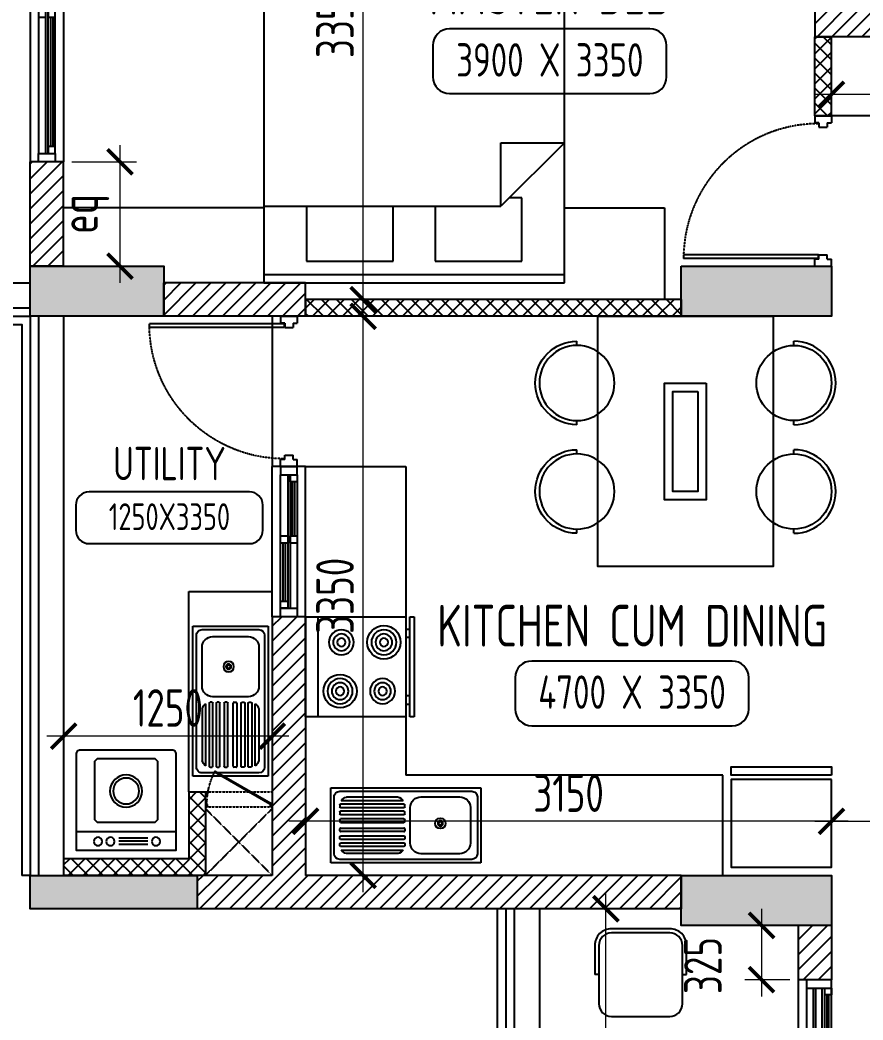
# Model space of a CAD drawing. Header units: millimetres. Extents: x -32588 to 76206, y -105754 to 17102.
# Drawn here: x -26103 to -21053, y 6033 to 12025 of the extents above; entities that cross this region are included whole.
import ezdxf
from ezdxf.enums import TextEntityAlignment as Align

# ---------------------------------------------------------------- set-up
doc = ezdxf.new("R2010")
doc.units = ezdxf.units.MM
doc.header["$LTSCALE"] = 10
doc.header["$PDMODE"] = 35
doc.header["$PDSIZE"] = 500
doc.linetypes.add('DASHED', pattern=[19.05, 12.7, -6.35])
doc.linetypes.add('HIDDEN', pattern=[9.525, 6.35, -3.175])
for name, color, linetype in [('07--DIM-1', 1, 'Continuous'), ('A--BLOCKWALL-1', 9, 'Continuous'), ('A--BLOCKWALL-2', 2, 'Continuous'), ('A--BLOCKWALL-3', 3, 'Continuous'), ('A--BLOCKWALL-HATCH', 8, 'Continuous'), ('A--DOWN', 34, 'Continuous'), ('A--FIXTURE-0', 8, 'Continuous'), ('A--FURNITURE-0', 253, 'Continuous'), ('A--GLAZING-0', 181, 'Continuous'), ('A--HANDRAIL-1', 9, 'Continuous'), ('A--HATCH-1', 8, 'Continuous'), ('A--SANITARY-0', 253, 'Continuous'), ('A--SHAFT-HIDDEN', 9, 'HIDDEN'), ('A--SPACENUMBER', 2, 'Continuous'), ('A--SPACENUMBER-1', 8, 'Continuous'), ('A--SPACEREF', 3, 'Continuous'), ('A--Stucture', 9, 'Continuous'), ('A--TILING-1', 8, 'Continuous'), ('Typical floor Column Centre line$0$X-3rd Floor Column$0$A--COL250', 250, 'Continuous'), ('Typical floor Column Centre line$0$X-3rd Floor Column$0$A--CONCRETE-4', 4, 'Continuous')]:
    doc.layers.add(name, color=color, linetype=linetype)
doc.styles.add('ISO', font='isocp2.shx', dxfattribs={"width": 0.8})
doc.dimstyles.new('A-DIM-100', dxfattribs={"dimscale": 100, "dimtxt": 2.25, "dimasz": 1.5, "dimexe": 1, "dimexo": 0.5, "dimgap": 0, "dimtad": 0, "dimdec": 0, "dimzin": 12, "dimdsep": 46, "dimtxsty": 'ISO', "dimblk": 'ARCHTICK', "dimcen": 1, "dimdle": 1, "dimclrd": 8, "dimclre": 8, "dimclrt": 256, "dimadec": 0, "dimazin": 3, "dimtfac": 1, "dimtdec": 0, "dimtmove": 1, "dimatfit": 2, "dimfxl": 1, "dimtvp": 0.75, "dimtolj": 1, "dimtzin": 12, "dimlwd": 18, "dimlwe": 18, "dimarcsym": 0})
pattern_1 = [(45, (-11341.59, 0), (-44.90128, 44.90128), [])]
pattern_2 = [(45, (-11341.59, 0), (-44.90128, 44.90128), []), (135, (-11341.59, 0), (-44.90128, -44.90128), [])]

# ---------------------------------------------------------------- blocks, each defined once
blk = doc.blocks.new('SPACE')
at = {"layer": 'A--SPACENUMBER-1'}
blk.add_lwpolyline([(-600, 0), (600, 0, 0.41421356), (700, 100), (700, 288.5, 0.41421356), (600, 388.5), (-600, 388.5, 0.41421356), (-700, 288.5), (-700, 100, 0.41421356), (-600, 0, -0.05251446)], format="xyb", dxfattribs=at)
at = {"layer": 'A--SPACENUMBER', "style": 'ISO', "width": 0.8, "flags": 4}
blk.add_attdef('01', text='', height=250, dxfattribs=at).set_placement((0.455, 202.41), align=Align.MIDDLE)
at = {"layer": 'A--SPACEREF', "style": 'ISO', "width": 0.8, "flags": 4}
blk.add_attdef('S', text='', height=300, dxfattribs=at).set_placement((1.35, 474.975), align=Align.CENTER)
blk = doc.blocks.new('A$C7FA855F9')
at = {"layer": 'A--FURNITURE-0', "linetype": 'Continuous'}
for p, q in [((900, 2000), (-900, 2000)), ((-900, 2000), (-900, 0)), ((900, 0), (900, 2000)), ((900, 840), (520, 460)), ((520, 840), (900, 840)), ((520, 460), (520, 840)), ((645, 510), (570, 510)), ((645, 130), (645, 510)), ((-900, 460), (520, 460)), ((-645, 460), (-645, 130)), ((-125, 130), (-125, 460)), ((125, 460), (125, 130)), ((-645, 130), (-125, 130)), ((125, 130), (645, 130)), ((-900, 50), (900, 50)), ((-900, 0), (900, 0))]:
    blk.add_line(p, q, dxfattribs=at)
blk = doc.blocks.new('A$C383732B3')
for p, q in [((275, 250), (275, 275)), ((275, -250), (275, -275))]:
    blk.add_line(p, q)
blk.add_lwpolyline([(275, 275), (100, 275, 0.414214), (0, 175), (0, -175, 0.414214), (100, -275), (275, -275)], format="xyb")
blk.add_lwpolyline([(100, -250), (450, -250, 0.414214), (525, -175), (525, 175, 0.414214), (450, 250), (100, 250, 0.414214), (25, 175), (25, -175, 0.414214)], format="xyb", close=True)
blk = doc.blocks.new('A$C337B3EF4')
for p, q in [((0, 225), (0, 250)), ((0, -250), (0, -225))]:
    blk.add_line(p, q)
blk.add_circle((0, 0), 225)
blk.add_arc((0, 0), 250, 270, 90)
blk = doc.blocks.new('A$C666E5324')
at = {"layer": 'A--FURNITURE-0'}
for points in [[(0, -525), (-1500, -525), (-1500, 525), (0, 525)], [(-400, -125), (-1100, -125), (-1100, 125), (-400, 125)], [(-450, -75), (-1050, -75), (-1050, 75), (-450, 75)]]:
    blk.add_lwpolyline(points, close=True, dxfattribs=at)
at = {"layer": 'A--FURNITURE-0', "xscale": -1, "rotation": 270.000000000004}
for p in [(-1050, 650), (-400, 650)]:
    blk.add_blockref('A$C337B3EF4', p, dxfattribs=at)
at = {"layer": 'A--FURNITURE-0', "rotation": 270.000000000004}
for p in [(-1050, -650), (-400, -650)]:
    blk.add_blockref('A$C337B3EF4', p, dxfattribs=at)
blk = doc.blocks.new('A$C34D21E7E')
at = {"layer": 'A--DOWN'}
for p, q in [((-150, 2450), (-150, -150)), ((-110, 2450), (-110, -150)), ((-95, 2450), (-95, -150)), ((-55, -150), (-55, 2450)), ((-40, -150), (-40, 2450)), ((0, -150), (0, 2450))]:
    blk.add_line(p, q, dxfattribs=at)
for points in [[(-150, 2450), (0, 2450), (0, 2500), (-150, 2500)], [(-40, 2450), (0, 2450), (0, 2410), (-40, 2410)], [(-95, 1590), (-55, 1590), (-55, 1550), (-95, 1550)], [(-40, 1550), (0, 1550), (0, 1590), (-40, 1590)], [(-150, 740), (-110, 740), (-110, 700), (-150, 700)], [(-95, 700), (-55, 700), (-55, 740), (-95, 740)], [(-150, -150), (-110, -150), (-110, -110), (-150, -110)], [(-150, -150), (0, -150), (0, -200), (-150, -200)]]:
    blk.add_lwpolyline(points, close=True, dxfattribs=at)
at = {"layer": 'A--GLAZING-0'}
for p, q in [((-25, 1590), (-25, 2410)), ((-15, 1590), (-15, 2410)), ((-80, 740), (-80, 1550)), ((-70, 740), (-70, 1550)), ((-135, -110), (-135, 700)), ((-125, -110), (-125, 700))]:
    blk.add_line(p, q, dxfattribs=at)
blk = doc.blocks.new('A$C1CBF2325')
at = {"layer": 'A--DOWN'}
for p, q in [((100, 0), (0, 0)), ((0, 0), (0, -42)), ((100, 0), (100, -42)), ((25, -42), (0, -42)), ((25, -42), (25, -67)), ((75, -42), (75, -67)), ((75, -42), (100, -42)), ((78.8, -46.2), (78.8, -67)), ((78.8, -46.2), (886, -46.2)), ((886, -67), (886, -46.2)), ((75, -67), (25, -67)), ((78.8, -67), (886, -67)), ((75, -833), (25, -833)), ((25, -858), (25, -833)), ((75, -858), (75, -833)), ((25, -858), (0, -858)), ((0, -900), (0, -858)), ((75, -858), (100, -858)), ((100, -900), (100, -858)), ((100, -900), (0, -900))]:
    blk.add_line(p, q, dxfattribs=at)
at = {"layer": 'A--DOWN', "color": 8, "linetype": 'DASHED', "ltscale": 0.005}
blk.add_arc((78.8, -46.2), 807.5, 269.73187, 358.52905, dxfattribs=at)
blk = doc.blocks.new('A$C35654C4B')
at = {"layer": 'A--BLOCKWALL-1'}
for p, q in [((-900, 200), (0, 200)), ((-900, 0), (0, 0))]:
    blk.add_line(p, q, dxfattribs=at)
at = {"layer": 'A--DOWN'}
for p, q in [((-50, 150), (-850, 150)), ((-50, 107.3), (-850, 107.3)), ((-50, 92.7), (-807, 92.7)), ((-850, 50), (-50, 50))]:
    blk.add_line(p, q, dxfattribs=at)
for points in [[(-850, 50), (-850, 150), (-900, 150), (-900, 50)], [(-416, 107.3), (-416, 150), (-459, 150), (-459, 107.3)], [(-50, 107.3), (-50, 150), (-93, 150), (-93, 107.3)], [(-50, 50), (-50, 150), (0, 150), (0, 50)], [(-807, 50), (-807, 92.7), (-850, 92.7), (-850, 50)], [(-416, 50), (-416, 92.7), (-459, 92.7), (-459, 50)]]:
    blk.add_lwpolyline(points, close=True, dxfattribs=at)
at = {"layer": 'A--GLAZING-0'}
for p, q in [((-416, 135.6), (-93, 135.6)), ((-416, 121.6), (-93, 121.6)), ((-807, 78.4), (-459, 78.4)), ((-807, 64.4), (-459, 64.4))]:
    blk.add_line(p, q, dxfattribs=at)
blk = doc.blocks.new('A$C06896976')
at = {"layer": 'A--FIXTURE-0'}
for p, q in [((0, 0.6), (-0.6, 0.6)), ((-0.6, 0.6), (-0.6, 0)), ((-0.525, 0.6), (-0.525, 0)), ((0, 0), (0, 0.6)), ((0.05, 0.6), (0.025, 0.6)), ((0.025, 0.6), (0.025, 0)), ((0.05, 0), (0.05, 0.6)), ((0, 0.525), (0.025, 0.525)), ((0.025, 0.475), (0, 0.475)), ((0.025, 0.125), (0, 0.125)), ((0, 0.075), (0.025, 0.075)), ((-0.6, 0), (0, 0)), ((0.025, 0), (0.05, 0))]:
    blk.add_line(p, q, dxfattribs=at)
for centre, major_axis, start_param, end_param in [((-0.3937, 0.4463), (0.0707, 0.0707), 0.785398, 7.068583), ((-0.3937, 0.4463), (0.053, 0.053), 0.785398, 7.068583), ((-0.3937, 0.4463), (0.0354, 0.0354), 0.785398, 7.068583), ((-0.1392, 0.4463), (-0.053, 0.053), -0.785398, 5.497787), ((-0.1392, 0.4463), (-0.0354, 0.0354), -0.785398, 5.497787), ((-0.3937, 0.4463), (0.0177, 0.0177), 0.785398, 7.068583), ((-0.1392, 0.4463), (0.0177, 0.0177), 0.785398, 7.068583), ((-0.1313, 0.1537), (-0.0707, -0.0707), 0.785398, 7.068583), ((-0.3858, 0.1537), (0.053, -0.053), -0.785398, 5.497787), ((-0.3858, 0.1537), (0.0354, -0.0354), -0.785398, 5.497787), ((-0.1313, 0.1537), (-0.053, -0.053), 0.785398, 7.068583), ((-0.1313, 0.1537), (-0.0354, -0.0354), 0.785398, 7.068583), ((-0.3858, 0.1537), (-0.0177, -0.0177), 0.785398, 7.068583), ((-0.1313, 0.1537), (-0.0177, -0.0177), 0.785398, 7.068583)]:
    blk.add_ellipse(centre, major_axis=major_axis, ratio=1, start_param=start_param, end_param=end_param, dxfattribs=at)
blk = doc.blocks.new('A$C321E12B3')
at = {"layer": 'A--SANITARY-0', "ltscale": 5}
for p, q in [((-0.9, 0.45), (0, 0.45)), ((-0.9, 0), (-0.9, 0.45)), ((-0.8453, 0.429), (-0.0547, 0.429)), ((0, 0.45), (0, 0)), ((-0.879, 0.0547), (-0.879, 0.3953)), ((-0.7738, 0.3953), (-0.54, 0.3953)), ((-0.0633, 0.373), (-0.4347, 0.373)), ((-0.404, 0.3941), (-0.0939, 0.3941)), ((-0.021, 0.3953), (-0.021, 0.0547)), ((-0.8369, 0.1178), (-0.8369, 0.3322)), ((-0.4769, 0.3322), (-0.4769, 0.1178)), ((-0.4433, 0.3352), (-0.4433, 0.3478)), ((-0.4433, 0.2931), (-0.4433, 0.3057)), ((-0.4391, 0.352), (-0.0589, 0.352)), ((-0.0589, 0.331), (-0.4391, 0.331)), ((-0.4391, 0.31), (-0.0589, 0.31)), ((-0.0547, 0.3478), (-0.0547, 0.3352)), ((-0.0547, 0.3057), (-0.0547, 0.2931)), ((-0.4433, 0.246), (-0.4433, 0.2586)), ((-0.0589, 0.2889), (-0.4391, 0.2889)), ((-0.4391, 0.2628), (-0.0589, 0.2628)), ((-0.0589, 0.2418), (-0.4391, 0.2418)), ((-0.0547, 0.2586), (-0.0547, 0.246)), ((-0.4433, 0.204), (-0.4433, 0.1914)), ((-0.0589, 0.2082), (-0.4391, 0.2082)), ((-0.4391, 0.1872), (-0.0589, 0.1872)), ((-0.0547, 0.1914), (-0.0547, 0.204)), ((-0.4433, 0.1569), (-0.4433, 0.1443)), ((-0.0589, 0.1611), (-0.4391, 0.1611)), ((-0.4391, 0.14), (-0.0589, 0.14)), ((-0.0547, 0.1443), (-0.0547, 0.1569)), ((-0.4433, 0.1148), (-0.4433, 0.1022)), ((-0.0589, 0.119), (-0.4391, 0.119)), ((-0.4391, 0.098), (-0.0589, 0.098)), ((-0.0633, 0.077), (-0.4347, 0.077)), ((-0.0547, 0.1022), (-0.0547, 0.1148)), ((0, 0), (-0.9, 0)), ((-0.0547, 0.021), (-0.8453, 0.021)), ((-0.54, 0.0547), (-0.7738, 0.0547)), ((-0.404, 0.0559), (-0.0939, 0.0559))]:
    blk.add_line(p, q, dxfattribs=at)
at = {"layer": 'A--SANITARY-0'}
blk.add_line((-0.9, 0.45), (0, 0.45), dxfattribs=at)
at = {"layer": 'A--SANITARY-0', "ltscale": 5, "extrusion": (0, 0, -1)}
for centre, major_axis, start_param, end_param in [((-0.8453, 0.3953), (-0.0238, 0.0238), 5.497787, 7.068583), ((-0.0547, 0.3953), (-0.0238, 0.0238), 0.785398, 2.356194), ((-0.7738, 0.3322), (0.0446, 0.0446), 3.926991, 5.497787), ((-0.54, 0.3322), (0.0446, 0.0446), -0.785398, 0.785398), ((-0.3928, 0.3449), (-0.0357, 0.0357), 6.090163, 6.844508), ((-0.1051, 0.3449), (-0.0357, 0.0357), 1.009473, 1.763819), ((-0.4391, 0.3478), (0.00297, 0.00297), 3.926991, 5.497787), ((-0.4391, 0.3352), (-0.00297, 0.00297), 3.926991, 5.497787), ((-0.4391, 0.3057), (-0.00297, 0.00297), 5.497787, 7.068583), ((-0.0589, 0.3478), (0.00297, 0.00297), -0.785398, 0.785398), ((-0.0589, 0.3352), (-0.00297, 0.00297), 2.356194, 3.926991), ((-0.0589, 0.3057), (0.00297, 0.00297), -0.785398, 0.785398), ((-0.6569, 0.2136), (0.0223, 0.0223), 0.785398, 7.068583), ((-0.4391, 0.2931), (-0.00297, 0.00297), 3.926991, 5.497787), ((-0.0589, 0.2931), (-0.00297, 0.00297), 2.356194, 3.926991), ((-0.6569, 0.2136), (0.0112, 0.0112), 0.785398, 7.068583), ((-0.6569, 0.2136), (0.00743, 0.00743), 0.785398, 7.068583), ((-0.4391, 0.204), (0.00297, 0.00297), 3.926991, 5.497787), ((-0.4391, 0.1914), (-0.00297, 0.00297), 3.926991, 5.497787), ((-0.0589, 0.204), (0.00297, 0.00297), -0.785398, 0.785398), ((-0.0589, 0.1914), (-0.00297, 0.00297), 2.356194, 3.926991), ((-0.4391, 0.1569), (0.00297, 0.00297), 3.926991, 5.497787), ((-0.4391, 0.1443), (0.00297, 0.00297), 2.356194, 3.926991), ((-0.0589, 0.1569), (0.00297, 0.00297), -0.785398, 0.785398), ((-0.0589, 0.1443), (-0.00297, 0.00297), 2.356194, 3.926991), ((-0.7738, 0.1178), (-0.0446, 0.0446), 3.926991, 5.497787), ((-0.54, 0.1178), (-0.0446, 0.0446), 2.356194, 3.926991), ((-0.4391, 0.1148), (0.00297, 0.00297), 3.926991, 5.497787), ((-0.4391, 0.1022), (0.00297, 0.00297), 2.356194, 3.926991), ((-0.3928, 0.1051), (-0.0357, 0.0357), 4.151066, 4.905412), ((-0.1051, 0.1051), (-0.0357, 0.0357), 2.94857, 3.702916), ((-0.0589, 0.1148), (0.00297, 0.00297), -0.785398, 0.785398), ((-0.0589, 0.1022), (-0.00297, 0.00297), 2.356194, 3.926991), ((-0.8453, 0.0547), (0.0238, 0.0238), 2.356194, 3.926991), ((-0.0547, 0.0547), (-0.0238, 0.0238), 2.356194, 3.926991)]:
    blk.add_ellipse(centre, major_axis=major_axis, ratio=1, start_param=start_param, end_param=end_param, dxfattribs=at)
at = {"layer": 'A--SANITARY-0', "ltscale": 5}
for centre, major_axis, start_param, end_param in [((-0.4391, 0.2586), (-0.00297, -0.00297), 3.926991, 5.497787), ((-0.4391, 0.246), (0.00297, -0.00297), 3.926991, 5.497787), ((-0.0589, 0.2586), (-0.00297, -0.00297), 2.356194, 3.926991), ((-0.0589, 0.246), (0.00297, -0.00297), -0.785398, 0.785398)]:
    blk.add_ellipse(centre, major_axis=major_axis, ratio=1, start_param=start_param, end_param=end_param, dxfattribs=at)
blk = doc.blocks.new('A$C47D60FF3')
at = {"layer": 'A--FIXTURE-0'}
blk.add_lwpolyline([(-0.075, 0.6), (-0.075, 0), (-0.6, 0), (-0.6, 0.6)], close=True, dxfattribs=at)
blk.add_lwpolyline([(-0.05, 0.6), (-0.05, 0), (0, 0), (0, 0.6), (-0.05, 0.6)], dxfattribs=at)
blk = doc.blocks.new('A$C613641B0')
at = {"layer": 'A--BLOCKWALL-1'}
for p, q in [((0, 0), (-1800, 0)), ((0, -200), (-1800, -200))]:
    blk.add_line(p, q, dxfattribs=at)
at = {"layer": 'A--DOWN'}
for p, q in [((-50, -50), (-1750, -50)), ((-1750, -92.7), (-93, -92.7)), ((-1750, -107.3), (-50, -107.3)), ((-1750, -150), (-50, -150))]:
    blk.add_line(p, q, dxfattribs=at)
for points in [[(-1750, -50), (-1750, -150), (-1800, -150), (-1800, -50)], [(-934, -50), (-934, -92.7), (-891, -92.7), (-891, -50)], [(-93, -50), (-93, -92.7), (-50, -92.7), (-50, -50)], [(-50, -50), (-50, -150), (0, -150), (0, -50)], [(-1750, -107.3), (-1750, -150), (-1707, -150), (-1707, -107.3)], [(-934, -107.3), (-934, -150), (-891, -150), (-891, -107.3)]]:
    blk.add_lwpolyline(points, close=True, dxfattribs=at)
at = {"layer": 'A--GLAZING-0'}
for p, q in [((-93, -64.4), (-891, -64.4)), ((-93, -78.4), (-891, -78.4)), ((-934, -121.6), (-1707, -121.6)), ((-934, -135.6), (-1707, -135.6))]:
    blk.add_line(p, q, dxfattribs=at)
blk = doc.blocks.new('A$C2D7D56F7')
at = {"layer": 'A--FIXTURE-0'}
for p, q in [((-0.0443, -0.0369), (0.1306, -0.0369)), ((-0.0443, -0.0556), (0.1306, -0.0556)), ((-0.3, -0.1125), (0.3, -0.1125)), ((-0.0443, -0.0744), (0.1306, -0.0744))]:
    blk.add_line(p, q, dxfattribs=at)
blk.add_lwpolyline([(0.3, -0.575, -0.414214), (0.275, -0.6), (-0.275, -0.6, -0.414214), (-0.3, -0.575), (-0.3, 0), (0.3, 0)], format="xyb", close=True, dxfattribs=at)
blk.add_lwpolyline([(-0.1731, -0.1685), (0.1734, -0.1685), (0.1891, -0.1842), (0.1891, -0.5307), (0.1734, -0.5465), (-0.1731, -0.5465), (-0.1889, -0.5307), (-0.1889, -0.1842)], close=True, dxfattribs=at)
for centre, radius in [((-0.1687, -0.0522), 0.025), ((-0.0947, -0.0522), 0.025), ((0.1777, -0.0522), 0.025), ((-0.0007, -0.3546), 0.0964), ((-0.0007, -0.3546), 0.0776)]:
    blk.add_circle(centre, radius, dxfattribs=at)
blk = doc.blocks.new('A$C4DFF75E1')
at = {"layer": 'A--DOWN'}
for p, q in [((9.2, 24.6), (0, 24.6)), ((0, 24.6), (0, 0)), ((0, 0), (12.3, 0)), ((9.2, 15.2, 0), (9.2, 24.6, 0)), ((12.3, 15.2, 0), (9.2, 15.2, 0)), ((12.3, 15.2, 0), (12.3, 0, 0)), ((12.3, 15.2, 0), (12.3, 0, 0)), ((12.3, 0), (12.3, 15.2)), ((437.7, 15.2, 0), (437.7, 0, 0)), ((437.7, 15.2, 0), (437.7, 0, 0)), ((437.7, 15.2, 0), (440.8, 15.2, 0)), ((437.7, 0), (437.7, 15.2)), ((450, 0), (437.7, 0)), ((440.8, 24.6), (450, 24.6)), ((440.8, 15.2, 0), (440.8, 24.5, 0)), ((450, 24.6), (450, 0))]:
    blk.add_line(p, q, dxfattribs=at)
blk.add_lwpolyline([(13.8, 18.5), (387.6, 234.3), (384.6, 239.6), (10.7, 23.8)], close=True, dxfattribs=at)
blk.add_circle((10, 23.8, 0), 0.781, dxfattribs=at)
at = {"layer": 'A--DOWN', "color": 8, "linetype": 'DASHED', "ltscale": 0.003}
blk.add_arc((-37, 15.2, 0), 477.8, 0, 27.29356, dxfattribs=at)
blk = doc.blocks.new('_ArchTick')
at = {"color": 0, "const_width": 0.15}
blk.add_lwpolyline([(-0.5, -0.5), (0.5, 0.5)], dxfattribs=at)
blk = doc.blocks.new('*D64')
at = {"layer": '07--DIM-1', "color": 8, "lineweight": 18}
for p, q in [((-24391.6, 6950), (-24391.6, 7323.9)), ((-21241.6, 6950), (-21241.6, 7323.9)), ((-21141.6, 7223.9), (-24491.6, 7223.9))]:
    blk.add_line(p, q, dxfattribs=at)
at = {"layer": 'Defpoints', "color": 0}
for p in [(-24391.6, 7223.9), (-24391.6, 6900), (-21241.6, 6900)]:
    blk.add_point(p, dxfattribs=at)
at = {"layer": '07--DIM-1', "color": 8, "lineweight": 18, "xscale": 150, "yscale": 150, "zscale": 150, "rotation": 180}
blk.add_blockref('_ArchTick', (-24391.6, 7223.9), dxfattribs=at)
at = {"layer": '07--DIM-1', "color": 8, "lineweight": 18, "xscale": 150, "yscale": 150, "zscale": 150}
blk.add_blockref('_ArchTick', (-21241.6, 7223.9), dxfattribs=at)
at = {"layer": '07--DIM-1', "insert": (-22816.6, 7392.6), "char_height": 225, "attachment_point": 5, "style": 'ISO'}
blk.add_mtext('\\A1;3150', dxfattribs=at)
blk = doc.blocks.new('*D65')
at = {"layer": '07--DIM-1', "color": 8, "lineweight": 18}
for p, q in [((-21241.6, 6950), (-21241.6, 7323.9)), ((-19641.6, 6950), (-19641.6, 7323.9)), ((-21341.6, 7223.9), (-19541.6, 7223.9))]:
    blk.add_line(p, q, dxfattribs=at)
at = {"layer": 'Defpoints', "color": 0}
for p in [(-19641.6, 7223.9), (-21241.6, 6900), (-19641.6, 6900)]:
    blk.add_point(p, dxfattribs=at)
at = {"layer": '07--DIM-1', "color": 8, "lineweight": 18, "xscale": 150, "yscale": 150, "zscale": 150, "rotation": 180}
blk.add_blockref('_ArchTick', (-21241.6, 7223.9), dxfattribs=at)
at = {"layer": '07--DIM-1', "color": 8, "lineweight": 18, "xscale": 150, "yscale": 150, "zscale": 150}
blk.add_blockref('_ArchTick', (-19641.6, 7223.9), dxfattribs=at)
at = {"layer": '07--DIM-1', "insert": (-20441.6, 7392.6), "char_height": 225, "attachment_point": 5, "style": 'ISO'}
blk.add_mtext('\\A1;1600', dxfattribs=at)
blk = doc.blocks.new('*D66')
at = {"layer": '07--DIM-1', "color": 8, "lineweight": 18}
for p, q in [((-24046.8, 6800), (-24046.8, 10350)), ((-24341.6, 10250), (-23946.8, 10250)), ((-24341.6, 6900), (-23946.8, 6900))]:
    blk.add_line(p, q, dxfattribs=at)
at = {"layer": 'Defpoints', "color": 0}
for p in [(-24391.6, 10250), (-24046.8, 10250), (-24391.6, 6900)]:
    blk.add_point(p, dxfattribs=at)
at = {"layer": '07--DIM-1', "color": 8, "lineweight": 18, "xscale": 150, "yscale": 150, "zscale": 150}
for p, rotation in [((-24046.8, 10250), 90), ((-24046.8, 6900), 270)]:
    blk.add_blockref('_ArchTick', p, dxfattribs=dict(at, rotation=rotation))
at = {"layer": '07--DIM-1', "insert": (-24215.5, 8575), "char_height": 225, "attachment_point": 5, "rotation": 90, "style": 'ISO'}
blk.add_mtext('\\A1;3350', dxfattribs=at)
blk = doc.blocks.new('*D67')
at = {"layer": '07--DIM-1', "color": 8, "lineweight": 18}
for p, q in [((-24046.8, 10250), (-24046.8, 13800)), ((-24341.6, 13700), (-23946.8, 13700)), ((-24341.6, 10350), (-23946.8, 10350))]:
    blk.add_line(p, q, dxfattribs=at)
at = {"layer": 'Defpoints', "color": 0}
for p in [(-24391.6, 13700), (-24046.8, 13700), (-24391.6, 10350)]:
    blk.add_point(p, dxfattribs=at)
at = {"layer": '07--DIM-1', "color": 8, "lineweight": 18, "xscale": 150, "yscale": 150, "zscale": 150}
for p, rotation in [((-24046.8, 13700), 90), ((-24046.8, 10350), 270)]:
    blk.add_blockref('_ArchTick', p, dxfattribs=dict(at, rotation=rotation))
at = {"layer": '07--DIM-1', "insert": (-24215.5, 12025), "char_height": 225, "attachment_point": 5, "rotation": 90, "style": 'ISO'}
blk.add_mtext('\\A1;3350', dxfattribs=at)
blk = doc.blocks.new('*D80')
at = {"layer": '07--DIM-1', "color": 8, "lineweight": 18}
for p, q in [((-21241.6, 11875), (-21241.6, 11480.1)), ((-20341.6, 11875), (-20341.6, 11480.1)), ((-21341.6, 11580.1), (-20241.6, 11580.1))]:
    blk.add_line(p, q, dxfattribs=at)
at = {"layer": 'Defpoints', "color": 0}
for p in [(-21241.6, 11925), (-20341.6, 11925), (-20341.6, 11580.1)]:
    blk.add_point(p, dxfattribs=at)
at = {"layer": '07--DIM-1', "color": 8, "lineweight": 18, "xscale": 150, "yscale": 150, "zscale": 150, "rotation": 180}
blk.add_blockref('_ArchTick', (-21241.6, 11580.1), dxfattribs=at)
at = {"layer": '07--DIM-1', "color": 8, "lineweight": 18, "xscale": 150, "yscale": 150, "zscale": 150}
blk.add_blockref('_ArchTick', (-20341.6, 11580.1), dxfattribs=at)
at = {"layer": '07--DIM-1', "insert": (-20791.6, 11748.9), "char_height": 225, "attachment_point": 5, "style": 'ISO'}
blk.add_mtext('\\A1;900', dxfattribs=at)
blk = doc.blocks.new('*D86')
at = {"layer": '07--DIM-1', "color": 8, "lineweight": 18}
for p, q in [((-22592.8, 3050), (-22592.8, 6800)), ((-22941.6, 6700), (-22492.8, 6700)), ((-22941.6, 3150), (-22492.8, 3150))]:
    blk.add_line(p, q, dxfattribs=at)
at = {"layer": 'Defpoints', "color": 0}
for p in [(-22991.6, 6700), (-22592.8, 6700), (-22991.6, 3150)]:
    blk.add_point(p, dxfattribs=at)
at = {"layer": '07--DIM-1', "color": 8, "lineweight": 18, "xscale": 150, "yscale": 150, "zscale": 150}
for p, rotation in [((-22592.8, 6700), 90), ((-22592.8, 3150), 270)]:
    blk.add_blockref('_ArchTick', p, dxfattribs=dict(at, rotation=rotation))
at = {"layer": '07--DIM-1', "insert": (-22761.5, 4925), "char_height": 225, "attachment_point": 5, "rotation": 90, "style": 'ISO'}
blk.add_mtext('\\A1;3550', dxfattribs=at)
blk = doc.blocks.new('*D45')
at = {"layer": '07--DIM-1', "color": 8, "lineweight": 18}
for p, q in [((-21660.7, 6700), (-21660.7, 6175)), ((-21491.6, 6600), (-21760.7, 6600)), ((-21491.6, 6275), (-21760.7, 6275))]:
    blk.add_line(p, q, dxfattribs=at)
at = {"layer": 'Defpoints', "color": 0}
for p in [(-21441.6, 6600), (-21660.7, 6275), (-21441.6, 6275)]:
    blk.add_point(p, dxfattribs=at)
at = {"layer": '07--DIM-1', "color": 8, "lineweight": 18, "xscale": 150, "yscale": 150, "zscale": 150}
for p, rotation in [((-21660.7, 6600), 90), ((-21660.7, 6275), 270)]:
    blk.add_blockref('_ArchTick', p, dxfattribs=dict(at, rotation=rotation))
at = {"layer": '07--DIM-1', "insert": (-22011.7, 6359.7), "char_height": 225, "attachment_point": 5, "rotation": 90, "style": 'ISO'}
blk.add_mtext('\\A1;325', dxfattribs=at)
blk = doc.blocks.new('*D47')
at = {"layer": '07--DIM-1', "color": 8, "lineweight": 18}
for p, q in [((-25504.2, 11275), (-25504.2, 10450)), ((-25791.6, 11175), (-25404.2, 11175)), ((-25791.6, 10550), (-25404.2, 10550))]:
    blk.add_line(p, q, dxfattribs=at)
at = {"layer": 'Defpoints', "color": 0}
for p in [(-25841.6, 11175), (-25841.6, 10550), (-25504.2, 10550)]:
    blk.add_point(p, dxfattribs=at)
at = {"layer": '07--DIM-1', "color": 8, "lineweight": 18, "xscale": 150, "yscale": 150, "zscale": 150}
for p, rotation in [((-25504.2, 11175), 90), ((-25504.2, 10550), 270)]:
    blk.add_blockref('_ArchTick', p, dxfattribs=dict(at, rotation=rotation))
at = {"layer": '07--DIM-1', "insert": (-25715.1, 10862.5), "char_height": 225, "attachment_point": 5, "rotation": 90, "style": 'ISO'}
blk.add_mtext('\\A1;eq', dxfattribs=at)
blk = doc.blocks.new('*D90')
at = {"layer": '07--DIM-1', "color": 8, "lineweight": 18}
for p, q in [((-25841.6, 7471.4), (-25841.6, 7834.2)), ((-24591.6, 7471.4), (-24591.6, 7834.2)), ((-24491.6, 7734.2), (-25941.6, 7734.2))]:
    blk.add_line(p, q, dxfattribs=at)
at = {"layer": 'Defpoints', "color": 0}
for p in [(-25841.6, 7734.2), (-25841.6, 7421.4), (-24591.6, 7421.4)]:
    blk.add_point(p, dxfattribs=at)
at = {"layer": '07--DIM-1', "color": 8, "lineweight": 18, "xscale": 150, "yscale": 150, "zscale": 150, "rotation": 180}
blk.add_blockref('_ArchTick', (-25841.6, 7734.2), dxfattribs=at)
at = {"layer": '07--DIM-1', "color": 8, "lineweight": 18, "xscale": 150, "yscale": 150, "zscale": 150}
blk.add_blockref('_ArchTick', (-24591.6, 7734.2), dxfattribs=at)
at = {"layer": '07--DIM-1', "insert": (-25216.6, 7903), "char_height": 225, "attachment_point": 5, "style": 'ISO'}
blk.add_mtext('\\A1;1250', dxfattribs=at)

msp = doc.modelspace()

# ---------------------------------------------------------------- hatches: boundary and pattern name
at = {"layer": 'A--BLOCKWALL-HATCH'}
h = msp.add_hatch(dxfattribs=at)
h.set_pattern_fill('ANSI37', color=256, scale=20, style=0)
h.set_pattern_definition(pattern_2)
h.paths.add_polyline_path([(-21341.6, 11925), (-21241.6, 11925), (-21241.6, 11450), (-21341.6, 11450)])
h = msp.add_hatch(dxfattribs=at)
h.set_pattern_fill('ANSI37', color=256, scale=20, style=0)
h.set_pattern_definition(pattern_2)
h.paths.add_polyline_path([(-22141.6, 10250), (-24391.6, 10250), (-24391.6, 10350), (-22141.6, 10350)])
h = msp.add_hatch(dxfattribs=at)
h.set_pattern_fill('ANSI37', color=256, scale=20, style=0)
h.set_pattern_definition([(45, (-11341.59, 0), (-44.90128, 44.90128), []), (135, (-11341.59, 0), (-44.90128, -44.90128), [])])
h.paths.add_polyline_path([(-24991.6, 6900), (-24991.6, 7400), (-25091.6, 7400), (-25091.6, 7000), (-25841.6, 7000), (-25841.6, 6900)])
at = {"layer": 'A--HATCH-1'}
h = msp.add_hatch(dxfattribs=at)
h.set_pattern_fill('ANSI31', color=256, scale=20, style=0)
h.set_pattern_definition(pattern_1)
h.paths.add_polyline_path([(-17441.6, 11925), (-17441.6, 12725), (-17641.6, 12725), (-17641.6, 12125), (-18441.6, 12125), (-18441.6, 13100), (-18641.6, 13100), (-18641.6, 12125), (-21341.6, 12125), (-21341.6, 11925)])
h = msp.add_hatch(dxfattribs=at)
h.set_pattern_fill('ANSI31', color=256, scale=20, style=0)
h.set_pattern_definition(pattern_1)
h.paths.add_polyline_path([(-25841.6, 10550), (-26041.6, 10550), (-26041.6, 11175), (-25841.6, 11175)])
h = msp.add_hatch(dxfattribs=at)
h.set_pattern_fill('ANSI31', color=256, scale=20, style=0)
h.set_pattern_definition(pattern_1)
h.paths.add_polyline_path([(-24391.6, 10250), (-25241.6, 10250), (-25241.6, 10450), (-24391.6, 10450)])
h = msp.add_hatch(dxfattribs=at)
h.set_pattern_fill('ANSI31', color=256, scale=20, style=0)
h.set_pattern_definition(pattern_1)
h.paths.add_polyline_path([(-22141.6, 6700), (-25041.6, 6700), (-25041.6, 6900), (-24591.6, 6900), (-24591.6, 8450), (-24391.6, 8450), (-24391.6, 6900), (-22141.6, 6900)])
h = msp.add_hatch(dxfattribs=at)
h.set_pattern_fill('ANSI31', color=256, scale=20, style=0)
h.set_pattern_definition(pattern_1)
h.paths.add_polyline_path([(-21241.6, 6600), (-21441.6, 6600), (-21441.6, 6275), (-21241.6, 6275)])
at = {"layer": 'Typical floor Column Centre line$0$X-3rd Floor Column$0$A--COL250'}
h = msp.add_hatch(color=256, dxfattribs=at)
h.dxf.hatch_style = 1
h.paths.add_polyline_path([(-26041.6, 10550), (-25241.6, 10550), (-25241.6, 10250), (-26041.6, 10250)])
h = msp.add_hatch(color=256, dxfattribs=at)
h.dxf.hatch_style = 1
h.paths.add_polyline_path([(-22141.6, 10550), (-21241.6, 10550), (-21241.6, 10250), (-22141.6, 10250)])
h = msp.add_hatch(color=256, dxfattribs=at)
h.dxf.hatch_style = 1
h.paths.add_polyline_path([(-26041.6, 6900), (-25041.6, 6900), (-25041.6, 6700), (-26041.6, 6700)])
h = msp.add_hatch(color=256, dxfattribs=at)
h.dxf.hatch_style = 1
h.paths.add_polyline_path([(-22141.6, 6900), (-21241.6, 6900), (-21241.6, 6600), (-22141.6, 6600)])

# ---------------------------------------------------------------- linework, layer by layer
at = {"layer": 'A--BLOCKWALL-1'}
for p, q in [((-27591.6, 10450), (-26041.6, 10450)), ((-25841.6, 10250), (-25841.6, 6900)), ((-24391.6, 9350), (-24591.6, 9350)), ((-22991.6, 6700), (-22991.6, 3150))]:
    msp.add_line(p, q, dxfattribs=at)
at = {"layer": 'A--BLOCKWALL-2'}
for p, q in [((-21341.6, 11450), (-21341.6, 11925)), ((-21341.6, 11925), (-21241.6, 11925)), ((-21241.6, 11450), (-21241.6, 11925)), ((-21241.6, 11450), (-21341.6, 11450)), ((-24391.6, 10350), (-24391.6, 10250)), ((-22141.6, 10350), (-24391.6, 10350)), ((-22141.6, 10350), (-22141.6, 10250)), ((-22141.6, 10250), (-24391.6, 10250)), ((-25091.6, 7400), (-25091.6, 7000)), ((-25091.6, 7400), (-24991.6, 7400)), ((-24991.6, 7400), (-24991.6, 6900)), ((-25091.6, 7000), (-25841.6, 7000)), ((-25841.6, 7000), (-25841.6, 6900)), ((-24991.6, 6900), (-25841.6, 6900))]:
    msp.add_line(p, q, dxfattribs=at)
at = {"layer": 'A--BLOCKWALL-3'}
for p, q in [((-21341.6, 12125), (-21341.6, 11925)), ((-17441.6, 11925), (-21341.6, 11925)), ((-26041.6, 10550), (-26041.6, 11175)), ((-25841.6, 11175), (-26041.6, 11175)), ((-25841.6, 10550), (-25841.6, 11175)), ((-25841.6, 10550), (-26041.6, 10550)), ((-25241.6, 10250), (-25241.6, 10450)), ((-24391.6, 10450), (-25241.6, 10450)), ((-24391.6, 10250), (-24391.6, 10450)), ((-24391.6, 10250), (-25241.6, 10250)), ((-24591.6, 8450), (-24591.6, 6900)), ((-24391.6, 8450), (-24591.6, 8450)), ((-24391.6, 8450), (-24391.6, 6900)), ((-25041.6, 6900), (-25041.6, 6700)), ((-24591.6, 6900), (-25041.6, 6900)), ((-22141.6, 6900), (-24391.6, 6900)), ((-22141.6, 6900), (-22141.6, 6700)), ((-22141.6, 6700), (-25041.6, 6700)), ((-21441.6, 6600), (-21441.6, 6275)), ((-21241.6, 6600), (-21441.6, 6600)), ((-21241.6, 6600), (-21241.6, 6275)), ((-21241.6, 6275), (-21441.6, 6275))]:
    msp.add_line(p, q, dxfattribs=at)
at = {"layer": 'A--FIXTURE-0'}
for p, q in [((-24391.6, 9350), (-23791.6, 9350)), ((-23791.6, 9350), (-23791.6, 7500)), ((-25091.6, 8600), (-24591.6, 8600)), ((-25091.6, 7400), (-25091.6, 8600)), ((-21891.6, 7500), (-23791.6, 7500)), ((-21891.6, 6900), (-21891.6, 7500))]:
    msp.add_line(p, q, dxfattribs=at)
at = {"layer": 'A--FURNITURE-0'}
for p, q in [((-24641.6, 10900), (-25841.6, 10900)), ((-22841.6, 10900), (-22241.6, 10900)), ((-22241.6, 10900), (-22241.6, 10350))]:
    msp.add_line(p, q, dxfattribs=at)
at = {"layer": 'A--HANDRAIL-1', "color": 1}
for p, q in [((-27791.6, 10250), (-26041.6, 10250)), ((-27741.6, 10300), (-26041.6, 10300)), ((-26041.6, 10250), (-26041.6, 6900)), ((-25991.6, 10250), (-25991.6, 6900)), ((-23191.6, 6700), (-23191.6, 3150)), ((-23141.6, 6700), (-23141.6, 3150))]:
    msp.add_line(p, q, dxfattribs=at)
at = {"layer": 'A--SHAFT-HIDDEN', "ltscale": 0.01}
for p, q in [((-24991.6, 7400), (-24591.6, 7400)), ((-24991.6, 7311.1), (-24591.6, 7311.1)), ((-24591.6, 7300), (-24991.6, 6900)), ((-24991.6, 7300), (-24591.6, 6900))]:
    msp.add_line(p, q, dxfattribs=at)
at = {"layer": 'A--Stucture', "linetype": 'Continuous', "ltscale": 0.5}
for p, q in [((-26041.6, 6900), (-26091.6, 6900)), ((-23241.6, 3150), (-23241.6, 6700))]:
    msp.add_line(p, q, dxfattribs=at)
msp.add_lwpolyline([(-26041.6, 13900), (-26041.6, 13950), (-26691.6, 13950, 0.414214), (-27841.6, 12800), (-27841.6, 10200), (-26091.6, 10200), (-26091.6, 6900)], format="xyb", dxfattribs=at)
at = {"layer": 'A--TILING-1'}
for p, q in [((-20341.6, 11450), (-21241.6, 11450)), ((-24591.6, 10250), (-24591.6, 9350)), ((-21441.6, 6275), (-21441.6, 3575))]:
    msp.add_line(p, q, dxfattribs=at)
at = {"layer": 'Typical floor Column Centre line$0$X-3rd Floor Column$0$A--CONCRETE-4'}
for points in [[(-26041.6, 10550), (-25241.6, 10550), (-25241.6, 10250), (-26041.6, 10250)], [(-22141.6, 10550), (-21241.6, 10550), (-21241.6, 10250), (-22141.6, 10250)], [(-26041.6, 6900), (-25041.6, 6900), (-25041.6, 6700), (-26041.6, 6700)], [(-22141.6, 6900), (-21241.6, 6900), (-21241.6, 6600), (-22141.6, 6600)]]:
    msp.add_lwpolyline(points, close=True, dxfattribs=at)

# ---------------------------------------------------------------- block references
at = {"xscale": -0.8888888888614019, "yscale": 0.8888888888658205, "zscale": 0.8888888888658205}
msp.add_blockref('A$C4DFF75E1', (-24591.6, 7311.1), dxfattribs=at)
at = {"layer": 'A--DOWN', "rotation": 90}
msp.add_blockref('A$C613641B0', (-26041.6, 12975), dxfattribs=at)
at = {"layer": 'A--DOWN', "extrusion": (0, 0, -1), "xscale": -1, "zscale": -1, "rotation": 180}
msp.add_blockref('A$C1CBF2325', (21241.6, 10550), dxfattribs=at)
at = {"layer": 'A--DOWN', "extrusion": (0, 0, -1), "zscale": -1}
msp.add_blockref('A$C1CBF2325', (24441.6, 10250), dxfattribs=at)
at = {"layer": 'A--DOWN', "xscale": -1, "rotation": 270}
msp.add_blockref('A$C35654C4B', (-24591.6, 9350), dxfattribs=at)
at = {"layer": 'A--DOWN'}
msp.add_blockref('A$C34D21E7E', (-21241.6, 3775), dxfattribs=at)
at = {"layer": 'A--FIXTURE-0', "extrusion": (0, 0, -1), "xscale": 1000, "yscale": 999.9999999999999, "zscale": -999.9999999999999, "rotation": 179.9999999999988}
msp.add_blockref('A$C06896976', (23791.6, 8450), dxfattribs=at)
at = {"layer": 'A--FIXTURE-0'}
for name, p, xscale, yscale, zscale, rotation in [('A$C2D7D56F7', (-25466.6, 7050.8), -1000, 1000, 1000, 180), ('A$C47D60FF3', (-21841.6, 7550), -999.9999999999999, 999.9999999999999, 999.9999999999999, 270)]:
    msp.add_blockref(name, p, dxfattribs=dict(at, xscale=xscale, yscale=yscale, zscale=zscale, rotation=rotation))
at = {"layer": 'A--FURNITURE-0'}
msp.add_blockref('A$C7FA855F9', (-23741.6, 10450), dxfattribs=at)
at = {"layer": 'A--FURNITURE-0', "rotation": 90}
msp.add_blockref('A$C666E5324', (-22116.6, 10250), dxfattribs=at)
at = {"layer": 'A--FURNITURE-0', "extrusion": (0, 0, -1), "xscale": -1, "zscale": -1, "rotation": 90}
msp.add_blockref('A$C383732B3', (22384.8, 6580.1), dxfattribs=at)
at = {"layer": 'A--SANITARY-0', "xscale": 1000, "yscale": 1000, "zscale": 1000}
for p, rotation in [((-25066.6, 7493.6), 269.9999999999959), ((-24241.6, 7425), 179.9999999999962)]:
    msp.add_blockref('A$C321E12B3', p, dxfattribs=dict(at, rotation=rotation))
at = {"layer": 'A--SPACEREF'}
ref = msp.add_blockref('SPACE', (-22929.4, 11583.8), dxfattribs=at)
ref.add_attrib('01', '3900 X 3350', dxfattribs={"layer": 'A--SPACENUMBER', "height": 200, "style": 'ISO', "width": 0.8, "flags": 4}).set_placement((-22928.8, 11786.2), align=Align.MIDDLE)
ref.add_attrib('S', 'MASTER BED', dxfattribs={"height": 250, "style": 'ISO', "width": 0.8, "flags": 4}).set_placement((-22927.9, 12058.8), align=Align.CENTER)
ref = msp.add_blockref('SPACE', (-25208, 8887.5), dxfattribs=dict(at, xscale=0.8000000000029104, yscale=0.8, zscale=0.8))
ref.add_attrib('01', '1250X3350', dxfattribs={"layer": 'A--SPACENUMBER', "height": 160, "style": 'ISO', "width": 0.8, "flags": 4}).set_placement((-25207.5, 9049.5), align=Align.MIDDLE)
ref.add_attrib('S', 'UTILITY', dxfattribs={"height": 200, "style": 'ISO', "width": 0.8, "flags": 4}).set_placement((-25206.8, 9267.5), align=Align.CENTER)
ref = msp.add_blockref('SPACE', (-22437, 7795.9), dxfattribs=at)
ref.add_attrib('01', '4700 X 3350', dxfattribs={"layer": 'A--SPACENUMBER', "height": 200, "style": 'ISO', "width": 0.8, "flags": 4}).set_placement((-22436.3, 7998.3), align=Align.MIDDLE)
ref.add_attrib('S', 'KITCHEN CUM DINING', dxfattribs={"height": 250, "style": 'ISO', "width": 0.8, "flags": 4}).set_placement((-22435.4, 8270.9), align=Align.CENTER)

# ---------------------------------------------------------------- dimensions: what is measured, and where the dimension line sits
at = {"layer": '07--DIM-1'}
for base, p1, p2, picture, middle in [((-24046.8, 13700), (-24391.6, 10350), (-24391.6, 13700), '*D67', (-24215.5, 12025)), ((-24046.8, 10250), (-24391.6, 6900), (-24391.6, 10250), '*D66', (-24215.5, 8575))]:
    dim = msp.add_linear_dim(base=base, p1=p1, p2=p2, angle=90, dimstyle='A-DIM-100', dxfattribs=at)
    dim.commit()
    dim.dimension.update_dxf_attribs({"geometry": picture, "text_midpoint": middle})
for base, p1, p2, picture, middle in [((-20341.6, 11580.1), (-21241.6, 11925), (-20341.6, 11925), '*D80', (-20791.6, 11748.9)), ((-25841.6, 7734.2), (-24591.6, 7421.4), (-25841.6, 7421.4), '*D90', (-25216.6, 7903)), ((-24391.6, 7223.9), (-21241.6, 6900), (-24391.6, 6900), '*D64', (-22816.6, 7392.6))]:
    dim = msp.add_linear_dim(base=base, p1=p1, p2=p2, dimstyle='A-DIM-100', dxfattribs=at)
    dim.commit()
    dim.dimension.update_dxf_attribs({"geometry": picture, "text_midpoint": middle})
dim = msp.add_aligned_dim(p1=(-25841.6, 11175), p2=(-25841.6, 10550), distance=337.4, text='eq', dimstyle='A-DIM-100', dxfattribs=at)
dim.commit()
dim.dimension.update_dxf_attribs({"geometry": '*D47', "text_midpoint": (-25715.1, 10862.5)})
for p1, p2, distance, picture, middle in [((-21241.6, 6900), (-19641.6, 6900), 323.9, '*D65', (-20441.6, 7392.6)), ((-22991.6, 3150), (-22991.6, 6700), -398.8, '*D86', (-22761.5, 4925))]:
    dim = msp.add_aligned_dim(p1=p1, p2=p2, distance=distance, dimstyle='A-DIM-100', dxfattribs=at)
    dim.commit()
    dim.dimension.update_dxf_attribs({"geometry": picture, "text_midpoint": middle})
dim = msp.add_linear_dim(base=(-21660.7, 6275), p1=(-21441.6, 6600), p2=(-21441.6, 6275), angle=270, dimstyle='A-DIM-100', dxfattribs=at)
dim.commit()
dim.dimension.update_dxf_attribs({"geometry": '*D45', "text_midpoint": (-21842.9, 6359.7), "dimtype": 161})

doc.saveas('drawing.dxf')
